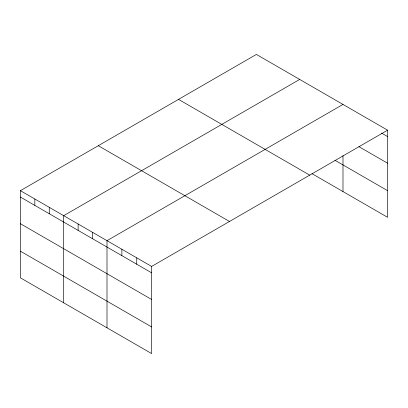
<?xml version="1.0" encoding="UTF-8"?>
<svg xmlns="http://www.w3.org/2000/svg" width="408" height="408" viewBox="0 0 408 408"><rect width="100%" height="100%" fill="white"/><g stroke="black" fill="none" stroke-linecap="round" stroke-linejoin="round"><path stroke-width="0.61" d="M20.4 190.674L151.613 266.429L151.613 353.573L20.4 277.817L20.4 190.674L256.387 54.427L387.6 130.183L387.6 217.326L311.982 173.67M299.686 79.427L63.699 215.674L63.699 302.818M342.99 104.422L106.998 240.669L106.998 327.818M151.613 266.429L387.6 130.183M381.541 133.074L387.6 136.573M358.958 146.686L387.6 163.22M334.968 160.293L387.6 190.679M178.51 99.389L309.723 175.144M98.277 145.712L229.49 221.468M20.4 197.064L151.613 272.819M20.4 223.712L151.613 299.467M20.4 251.17L151.613 326.925M342.99 155.56L342.99 191.571M136.741 257.841L136.741 264.231M121.87 249.257L121.87 255.648M92.565 232.341L92.565 238.731M78.132 224.007L78.132 230.398M49.266 207.341L49.266 213.731M34.833 199.007L34.833 205.397"/></g></svg>
